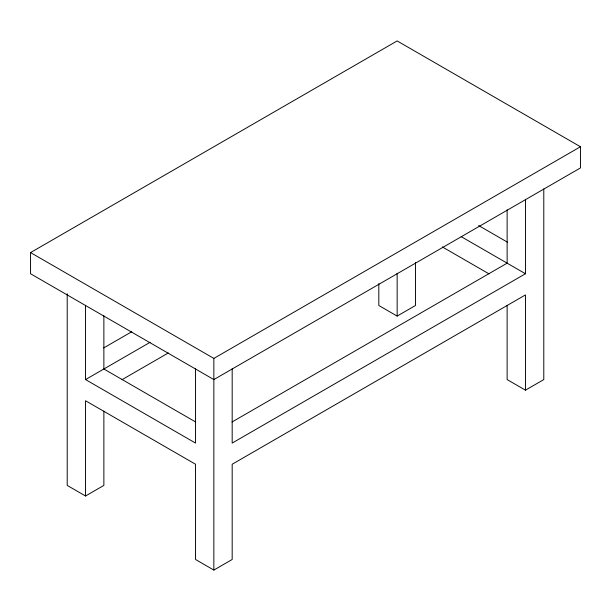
<?xml version="1.0" encoding="UTF-8"?>
<svg xmlns="http://www.w3.org/2000/svg" width="611" height="611" viewBox="0 0 611 611"><rect width="100%" height="100%" fill="white"/><g stroke="black" fill="none" stroke-linecap="round" stroke-linejoin="round"><path stroke-width="0.92" d="M30.55 252.587L397.15 40.929L580.45 146.755L580.45 167.926L213.85 379.576L30.55 273.751L30.55 252.587L213.85 358.413L580.45 146.755M103.717 347.919L131.8 331.704M85.54 305.286L85.54 379.576L150.13 342.29M122.047 379.668L168.308 352.959M67.21 293.769L67.21 485.409L85.54 495.995L103.87 485.409L103.87 411.119M378.82 283.596L378.82 305.5L397.15 316.086L415.48 305.5L415.48 262.638M232.027 422.002L507.13 263.165L507.13 209.833M525.46 199.461L525.46 273.751L232.18 443.074L232.18 368.784M85.54 495.995L85.54 400.747L195.52 464.238L195.52 559.485L213.85 570.071L232.18 559.485L232.18 464.238L525.46 294.914L525.46 390.162L507.13 379.584L507.13 305.286M525.46 390.162L543.79 379.584L543.79 188.898M478.68 225.574L507.405 242.162M461.168 236.633L525.46 273.751M442.288 246.897L489.075 273.911M195.795 422.071L103.87 368.998L103.87 315.658M85.54 379.576L195.52 443.074L195.52 368.784M397.15 273.224L397.15 316.086M213.85 358.413L213.85 570.071"/></g></svg>
